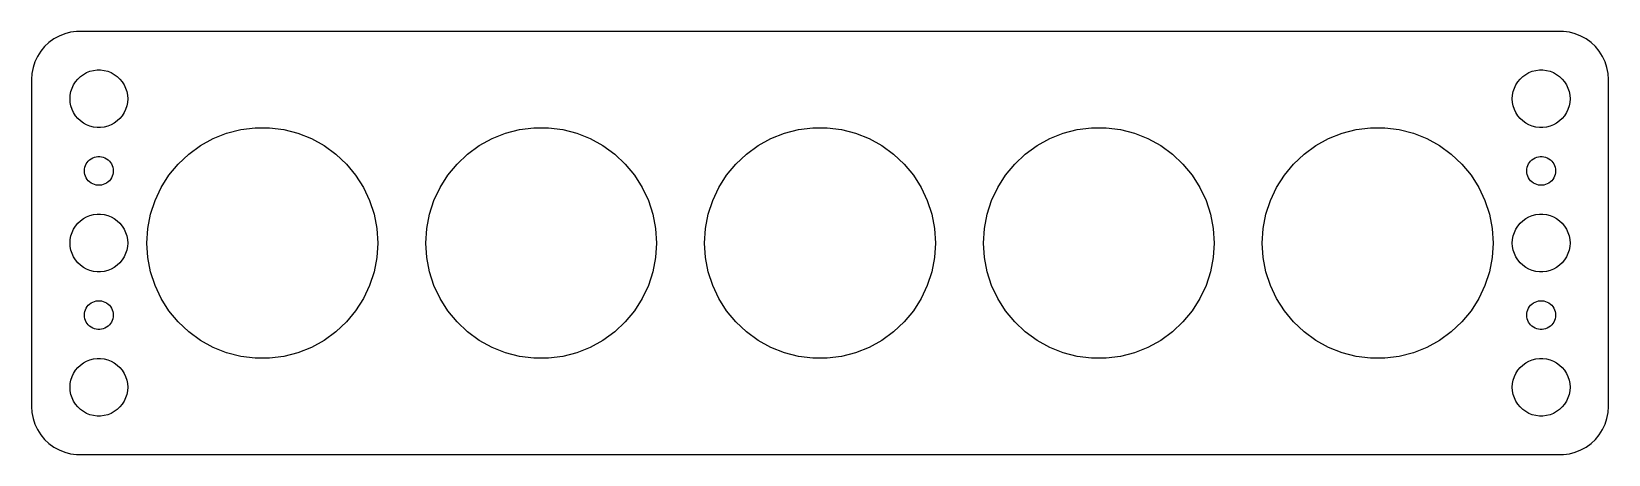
# Model space of a CAD drawing. Header units: metres. Extents: x -82 to 82, y -22 to 22.
import ezdxf

# ---------------------------------------------------------------- set-up
doc = ezdxf.new("R2010")
doc.units = ezdxf.units.M

msp = doc.modelspace()

# ---------------------------------------------------------------- linework, layer by layer
for p, q in [((-79.1289, 21.5241), (-79.6791, 21.2216)), ((-78.5451, 21.7553), (-79.1289, 21.5241)), ((-77.9369, 21.9114), (-78.5451, 21.7553)), ((-77.3139, 21.9901), (-77.9369, 21.9114)), ((77.3139, 21.9901), (-77.3139, 21.9901)), ((77.9369, 21.9114), (77.3139, 21.9901)), ((78.5451, 21.7553), (77.9369, 21.9114)), ((79.1289, 21.5241), (78.5451, 21.7553)), ((79.6791, 21.2216), (79.1289, 21.5241)), ((-81.0451, 19.9389), (-81.3815, 19.4088)), ((-80.6448, 20.4227), (-81.0451, 19.9389)), ((-80.1871, 20.8526), (-80.6448, 20.4227)), ((-79.6791, 21.2216), (-80.1871, 20.8526)), ((80.1871, 20.8526), (79.6791, 21.2216)), ((80.6448, 20.4227), (80.1871, 20.8526)), ((81.0451, 19.9389), (80.6448, 20.4227)), ((81.3815, 19.4088), (81.0451, 19.9389)), ((-81.8429, 18.2434), (-81.9606, 17.6267)), ((-81.6489, 18.8406), (-81.8429, 18.2434)), ((-81.3815, 19.4088), (-81.6489, 18.8406)), ((81.6489, 18.8406), (81.3815, 19.4088)), ((81.8429, 18.2434), (81.6489, 18.8406)), ((81.9606, 17.6267), (81.8429, 18.2434)), ((-81.9606, 17.6267), (-82, 17)), ((-82, 17), (-82, -17)), ((-77.7893, 16.1044), (-77.6289, 16.4453)), ((-77.6289, 16.4453), (-77.427, 16.7634)), ((-77.427, 16.7634), (-77.1869, 17.0536)), ((-77.1869, 17.0536), (-76.9123, 17.3115)), ((-76.9123, 17.3115), (-76.6075, 17.533)), ((-76.6075, 17.533), (-76.2773, 17.7145)), ((-76.2773, 17.7145), (-75.927, 17.8532)), ((-75.927, 17.8532), (-75.5621, 17.9469)), ((-75.5621, 17.9469), (-75.1884, 17.9941)), ((-75.1884, 17.9941), (-74.8116, 17.9941)), ((-74.8116, 17.9941), (-74.4379, 17.9469)), ((-74.4379, 17.9469), (-74.073, 17.8532)), ((-74.073, 17.8532), (-73.7227, 17.7145)), ((-73.7227, 17.7145), (-73.3925, 17.533)), ((-73.3925, 17.533), (-73.0877, 17.3115)), ((-73.0877, 17.3115), (-72.8131, 17.0536)), ((-72.8131, 17.0536), (-72.573, 16.7634)), ((-72.573, 16.7634), (-72.3711, 16.4453)), ((-72.3711, 16.4453), (-72.2107, 16.1044)), ((72.2107, 16.1044), (72.3711, 16.4453)), ((72.3711, 16.4453), (72.573, 16.7634)), ((72.573, 16.7634), (72.8131, 17.0536)), ((72.8131, 17.0536), (73.0877, 17.3115)), ((73.0877, 17.3115), (73.3925, 17.533)), ((73.3925, 17.533), (73.7227, 17.7145)), ((73.7227, 17.7145), (74.073, 17.8532)), ((74.073, 17.8532), (74.4379, 17.9469)), ((74.4379, 17.9469), (74.8116, 17.9941)), ((74.8116, 17.9941), (75.1884, 17.9941)), ((75.1884, 17.9941), (75.5621, 17.9469)), ((75.5621, 17.9469), (75.927, 17.8532)), ((75.927, 17.8532), (76.2773, 17.7145)), ((76.2773, 17.7145), (76.6075, 17.533)), ((76.6075, 17.533), (76.9123, 17.3115)), ((76.9123, 17.3115), (77.1869, 17.0536)), ((77.1869, 17.0536), (77.427, 16.7634)), ((77.427, 16.7634), (77.6289, 16.4453)), ((77.6289, 16.4453), (77.7893, 16.1044)), ((82, 17), (81.9606, 17.6267)), ((82, -17), (82, 17)), ((-78, 15), (-77.9763, 15.376)), ((-77.9763, 14.624), (-78, 15)), ((-77.9763, 15.376), (-77.9057, 15.7461)), ((-77.9057, 15.7461), (-77.7893, 16.1044)), ((-72.2107, 16.1044), (-72.0943, 15.7461)), ((-72.0943, 15.7461), (-72.0237, 15.376)), ((-72.0237, 15.376), (-72, 15)), ((-72, 15), (-72.0237, 14.624)), ((72, 15), (72.0237, 15.376)), ((72.0237, 14.624), (72, 15)), ((72.0237, 15.376), (72.0943, 15.7461)), ((72.0943, 15.7461), (72.2107, 16.1044)), ((77.7893, 16.1044), (77.9057, 15.7461)), ((77.9057, 15.7461), (77.9763, 15.376)), ((77.9763, 15.376), (78, 15)), ((78, 15), (77.9763, 14.624)), ((-77.9057, 14.2539), (-77.9763, 14.624)), ((-77.7893, 13.8956), (-77.9057, 14.2539)), ((-77.6289, 13.5547), (-77.7893, 13.8956)), ((-77.427, 13.2366), (-77.6289, 13.5547)), ((-77.1869, 12.9464), (-77.427, 13.2366)), ((-72.573, 13.2366), (-72.8131, 12.9464)), ((-72.3711, 13.5547), (-72.573, 13.2366)), ((-72.2107, 13.8956), (-72.3711, 13.5547)), ((-72.0943, 14.2539), (-72.2107, 13.8956)), ((-72.0237, 14.624), (-72.0943, 14.2539)), ((72.0943, 14.2539), (72.0237, 14.624)), ((72.2107, 13.8956), (72.0943, 14.2539)), ((72.3711, 13.5547), (72.2107, 13.8956)), ((72.573, 13.2366), (72.3711, 13.5547)), ((72.8131, 12.9464), (72.573, 13.2366)), ((77.427, 13.2366), (77.1869, 12.9464)), ((77.6289, 13.5547), (77.427, 13.2366)), ((77.7893, 13.8956), (77.6289, 13.5547)), ((77.9057, 14.2539), (77.7893, 13.8956)), ((77.9763, 14.624), (77.9057, 14.2539)), ((-76.9123, 12.6884), (-77.1869, 12.9464)), ((-76.6075, 12.467), (-76.9123, 12.6884)), ((-76.2773, 12.2855), (-76.6075, 12.467)), ((-75.927, 12.1468), (-76.2773, 12.2855)), ((-75.5621, 12.0531), (-75.927, 12.1468)), ((-75.1884, 12.0059), (-75.5621, 12.0531)), ((-74.8116, 12.0059), (-75.1884, 12.0059)), ((-74.4379, 12.0531), (-74.8116, 12.0059)), ((-74.073, 12.1468), (-74.4379, 12.0531)), ((-73.7227, 12.2855), (-74.073, 12.1468)), ((-73.3925, 12.467), (-73.7227, 12.2855)), ((-73.0877, 12.6884), (-73.3925, 12.467)), ((-72.8131, 12.9464), (-73.0877, 12.6884)), ((-61.7082, 11.4127), (-60.2486, 11.7874)), ((-60.2486, 11.7874), (-58.7535, 11.9763)), ((-58.7535, 11.9763), (-57.2465, 11.9763)), ((-57.2465, 11.9763), (-55.7514, 11.7874)), ((-55.7514, 11.7874), (-54.2918, 11.4127)), ((-32.7082, 11.4127), (-31.2486, 11.7874)), ((-31.2486, 11.7874), (-29.7535, 11.9763)), ((-29.7535, 11.9763), (-28.2465, 11.9763)), ((-28.2465, 11.9763), (-26.7514, 11.7874)), ((-26.7514, 11.7874), (-25.2918, 11.4127)), ((-3.70819, 11.4127), (-2.24857, 11.7874)), ((-2.24857, 11.7874), (-0.75348, 11.9763)), ((-0.75348, 11.9763), (0.75348, 11.9763)), ((0.75348, 11.9763), (2.24857, 11.7874)), ((2.24857, 11.7874), (3.70819, 11.4127)), ((25.2918, 11.4127), (26.7514, 11.7874)), ((26.7514, 11.7874), (28.2465, 11.9763)), ((28.2465, 11.9763), (29.7535, 11.9763)), ((29.7535, 11.9763), (31.2486, 11.7874)), ((31.2486, 11.7874), (32.7082, 11.4127)), ((54.2918, 11.4127), (55.7514, 11.7874)), ((55.7514, 11.7874), (57.2465, 11.9763)), ((57.2465, 11.9763), (58.7535, 11.9763)), ((58.7535, 11.9763), (60.2486, 11.7874)), ((60.2486, 11.7874), (61.7082, 11.4127)), ((73.0877, 12.6884), (72.8131, 12.9464)), ((73.3925, 12.467), (73.0877, 12.6884)), ((73.7227, 12.2855), (73.3925, 12.467)), ((74.073, 12.1468), (73.7227, 12.2855)), ((74.4379, 12.0531), (74.073, 12.1468)), ((74.8116, 12.0059), (74.4379, 12.0531)), ((75.1884, 12.0059), (74.8116, 12.0059)), ((75.5621, 12.0531), (75.1884, 12.0059)), ((75.927, 12.1468), (75.5621, 12.0531)), ((76.2773, 12.2855), (75.927, 12.1468)), ((76.6075, 12.467), (76.2773, 12.2855)), ((76.9123, 12.6884), (76.6075, 12.467)), ((77.1869, 12.9464), (76.9123, 12.6884)), ((-65.6491, 9.24615), (-64.4299, 10.1319)), ((-64.4299, 10.1319), (-63.1093, 10.8579)), ((-63.1093, 10.8579), (-61.7082, 11.4127)), ((-54.2918, 11.4127), (-52.8906, 10.8579)), ((-52.8906, 10.8579), (-51.5701, 10.1319)), ((-51.5701, 10.1319), (-50.3509, 9.24615)), ((-36.6491, 9.24615), (-35.4299, 10.1319)), ((-35.4299, 10.1319), (-34.1093, 10.8579)), ((-34.1093, 10.8579), (-32.7082, 11.4127)), ((-25.2918, 11.4127), (-23.8906, 10.8579)), ((-23.8906, 10.8579), (-22.5701, 10.1319)), ((-22.5701, 10.1319), (-21.3509, 9.24615)), ((-7.64908, 9.24615), (-6.42992, 10.1319)), ((-6.42992, 10.1319), (-5.10934, 10.8579)), ((-5.10934, 10.8579), (-3.70819, 11.4127)), ((3.70819, 11.4127), (5.10934, 10.8579)), ((5.10934, 10.8579), (6.42992, 10.1319)), ((6.42992, 10.1319), (7.64908, 9.24615)), ((21.3509, 9.24615), (22.5701, 10.1319)), ((22.5701, 10.1319), (23.8906, 10.8579)), ((23.8906, 10.8579), (25.2918, 11.4127)), ((32.7082, 11.4127), (34.1093, 10.8579)), ((34.1093, 10.8579), (35.4299, 10.1319)), ((35.4299, 10.1319), (36.6491, 9.24615)), ((50.3509, 9.24615), (51.5701, 10.1319)), ((51.5701, 10.1319), (52.8906, 10.8579)), ((52.8906, 10.8579), (54.2918, 11.4127)), ((61.7082, 11.4127), (63.1093, 10.8579)), ((63.1093, 10.8579), (64.4299, 10.1319)), ((64.4299, 10.1319), (65.6491, 9.24615)), ((-76.3947, 8.05219), (-76.3145, 8.22263)), ((-76.3145, 8.22263), (-76.2135, 8.38167)), ((-76.2135, 8.38167), (-76.0934, 8.52681)), ((-76.0934, 8.52681), (-75.9561, 8.65576)), ((-75.9561, 8.65576), (-75.8037, 8.76648)), ((-75.8037, 8.76648), (-75.6387, 8.85724)), ((-75.6387, 8.85724), (-75.4635, 8.92657)), ((-75.4635, 8.92657), (-75.2811, 8.97342)), ((-75.2811, 8.97342), (-75.0942, 8.99704)), ((-75.0942, 8.99704), (-74.9058, 8.99704)), ((-74.9058, 8.99704), (-74.7189, 8.97342)), ((-74.7189, 8.97342), (-74.5365, 8.92657)), ((-74.5365, 8.92657), (-74.3613, 8.85724)), ((-74.3613, 8.85724), (-74.1963, 8.76648)), ((-74.1963, 8.76648), (-74.0439, 8.65576)), ((-74.0439, 8.65576), (-73.9065, 8.52681)), ((-73.9065, 8.52681), (-73.7865, 8.38167)), ((-73.7865, 8.38167), (-73.6855, 8.22263)), ((-73.6855, 8.22263), (-73.6053, 8.05219)), ((-67.7082, 7.05342), (-66.7476, 8.21455)), ((-66.7476, 8.21455), (-65.6491, 9.24615)), ((-50.3509, 9.24615), (-49.2524, 8.21455)), ((-49.2524, 8.21455), (-48.2918, 7.05342)), ((-38.7082, 7.05342), (-37.7476, 8.21455)), ((-37.7476, 8.21455), (-36.6491, 9.24615)), ((-21.3509, 9.24615), (-20.2524, 8.21455)), ((-20.2524, 8.21455), (-19.2918, 7.05342)), ((-9.70819, 7.05342), (-8.74762, 8.21455)), ((-8.74762, 8.21455), (-7.64908, 9.24615)), ((7.64908, 9.24615), (8.74762, 8.21455)), ((8.74762, 8.21455), (9.70819, 7.05342)), ((19.2918, 7.05342), (20.2524, 8.21455)), ((20.2524, 8.21455), (21.3509, 9.24615)), ((36.6491, 9.24615), (37.7476, 8.21455)), ((37.7476, 8.21455), (38.7082, 7.05342)), ((48.2918, 7.05342), (49.2524, 8.21455)), ((49.2524, 8.21455), (50.3509, 9.24615)), ((65.6491, 9.24615), (66.7476, 8.21455)), ((66.7476, 8.21455), (67.7082, 7.05342)), ((73.6053, 8.05219), (73.6855, 8.22263)), ((73.6855, 8.22263), (73.7865, 8.38167)), ((73.7865, 8.38167), (73.9065, 8.52681)), ((73.9065, 8.52681), (74.0439, 8.65576)), ((74.0439, 8.65576), (74.1963, 8.76648)), ((74.1963, 8.76648), (74.3613, 8.85724)), ((74.3613, 8.85724), (74.5365, 8.92657)), ((74.5365, 8.92657), (74.7189, 8.97342)), ((74.7189, 8.97342), (74.9058, 8.99704)), ((74.9058, 8.99704), (75.0942, 8.99704)), ((75.0942, 8.99704), (75.2811, 8.97342)), ((75.2811, 8.97342), (75.4635, 8.92657)), ((75.4635, 8.92657), (75.6387, 8.85724)), ((75.6387, 8.85724), (75.8037, 8.76648)), ((75.8037, 8.76648), (75.9561, 8.65576)), ((75.9561, 8.65576), (76.0934, 8.52681)), ((76.0934, 8.52681), (76.2135, 8.38167)), ((76.2135, 8.38167), (76.3145, 8.22263)), ((76.3145, 8.22263), (76.3947, 8.05219)), ((-76.5, 7.5), (-76.4882, 7.68799)), ((-76.4882, 7.312), (-76.5, 7.5)), ((-76.4882, 7.68799), (-76.4529, 7.87303)), ((-76.4529, 7.12695), (-76.4882, 7.312)), ((-76.4529, 7.87303), (-76.3947, 8.05219)), ((-76.3947, 6.9478), (-76.4529, 7.12695)), ((-76.3145, 6.77736), (-76.3947, 6.9478)), ((-76.2135, 6.61832), (-76.3145, 6.77736)), ((-76.0934, 6.47318), (-76.2135, 6.61832)), ((-73.7865, 6.61832), (-73.9065, 6.47318)), ((-73.6855, 6.77736), (-73.7865, 6.61832)), ((-73.6053, 6.9478), (-73.6855, 6.77736)), ((-73.6053, 8.05219), (-73.5471, 7.87303)), ((-73.5471, 7.12695), (-73.6053, 6.9478)), ((-73.5471, 7.87303), (-73.5118, 7.68799)), ((-73.5118, 7.312), (-73.5471, 7.12695)), ((-73.5118, 7.68799), (-73.5, 7.5)), ((-73.5, 7.5), (-73.5118, 7.312)), ((-68.5157, 5.78104), (-67.7082, 7.05342)), ((-48.2918, 7.05342), (-47.4843, 5.78104)), ((-39.5157, 5.78104), (-38.7082, 7.05342)), ((-19.2918, 7.05342), (-18.4843, 5.78104)), ((-10.5157, 5.78104), (-9.70819, 7.05342)), ((9.70819, 7.05342), (10.5157, 5.78104)), ((18.4843, 5.78104), (19.2918, 7.05342)), ((38.7082, 7.05342), (39.5157, 5.78104)), ((47.4843, 5.78104), (48.2918, 7.05342)), ((67.7082, 7.05342), (68.5157, 5.78104)), ((73.5, 7.5), (73.5118, 7.68799)), ((73.5118, 7.312), (73.5, 7.5)), ((73.5118, 7.68799), (73.5471, 7.87303)), ((73.5471, 7.12695), (73.5118, 7.312)), ((73.5471, 7.87303), (73.6053, 8.05219)), ((73.6053, 6.9478), (73.5471, 7.12695)), ((73.6855, 6.77736), (73.6053, 6.9478)), ((73.7865, 6.61832), (73.6855, 6.77736)), ((73.9065, 6.47318), (73.7865, 6.61832)), ((76.2135, 6.61832), (76.0934, 6.47318)), ((76.3145, 6.77736), (76.2135, 6.61832)), ((76.3947, 6.9478), (76.3145, 6.77736)), ((76.3947, 8.05219), (76.4529, 7.87303)), ((76.4529, 7.12695), (76.3947, 6.9478)), ((76.4529, 7.87303), (76.4882, 7.68799)), ((76.4882, 7.312), (76.4529, 7.12695)), ((76.4882, 7.68799), (76.5, 7.5)), ((76.5, 7.5), (76.4882, 7.312)), ((-75.9561, 6.34422), (-76.0934, 6.47318)), ((-75.8037, 6.23351), (-75.9561, 6.34422)), ((-75.6387, 6.14275), (-75.8037, 6.23351)), ((-75.4635, 6.07341), (-75.6387, 6.14275)), ((-75.2811, 6.02657), (-75.4635, 6.07341)), ((-75.0942, 6.00294), (-75.2811, 6.02657)), ((-74.9058, 6.00294), (-75.0942, 6.00294)), ((-74.7189, 6.02657), (-74.9058, 6.00294)), ((-74.5365, 6.07341), (-74.7189, 6.02657)), ((-74.3613, 6.14275), (-74.5365, 6.07341)), ((-74.1963, 6.23351), (-74.3613, 6.14275)), ((-74.0439, 6.34422), (-74.1963, 6.23351)), ((-73.9065, 6.47318), (-74.0439, 6.34422)), ((-69.1573, 4.41748), (-68.5157, 5.78104)), ((-47.4843, 5.78104), (-46.8427, 4.41748)), ((-40.1573, 4.41748), (-39.5157, 5.78104)), ((-18.4843, 5.78104), (-17.8427, 4.41748)), ((-11.1573, 4.41748), (-10.5157, 5.78104)), ((10.5157, 5.78104), (11.1573, 4.41748)), ((17.8427, 4.41748), (18.4843, 5.78104)), ((39.5157, 5.78104), (40.1573, 4.41748)), ((46.8427, 4.41748), (47.4843, 5.78104)), ((68.5157, 5.78104), (69.1573, 4.41748)), ((74.0439, 6.34422), (73.9065, 6.47318)), ((74.1963, 6.23351), (74.0439, 6.34422)), ((74.3613, 6.14275), (74.1963, 6.23351)), ((74.5365, 6.07341), (74.3613, 6.14275)), ((74.7189, 6.02657), (74.5365, 6.07341)), ((74.9058, 6.00294), (74.7189, 6.02657)), ((75.0942, 6.00294), (74.9058, 6.00294)), ((75.2811, 6.02657), (75.0942, 6.00294)), ((75.4635, 6.07341), (75.2811, 6.02657)), ((75.6387, 6.14275), (75.4635, 6.07341)), ((75.8037, 6.23351), (75.6387, 6.14275)), ((75.9561, 6.34422), (75.8037, 6.23351)), ((76.0934, 6.47318), (75.9561, 6.34422)), ((-69.623, 2.98427), (-69.1573, 4.41748)), ((-46.8427, 4.41748), (-46.377, 2.98427)), ((-40.623, 2.98427), (-40.1573, 4.41748)), ((-17.8427, 4.41748), (-17.377, 2.98427)), ((-11.623, 2.98427), (-11.1573, 4.41748)), ((11.1573, 4.41748), (11.623, 2.98427)), ((17.377, 2.98427), (17.8427, 4.41748)), ((40.1573, 4.41748), (40.623, 2.98427)), ((46.377, 2.98427), (46.8427, 4.41748)), ((69.1573, 4.41748), (69.623, 2.98427)), ((-77.6289, 1.44525), (-77.427, 1.76335)), ((-77.427, 1.76335), (-77.1869, 2.05363)), ((-77.1869, 2.05363), (-76.9123, 2.31154)), ((-76.9123, 2.31154), (-76.6075, 2.53297)), ((-76.6075, 2.53297), (-76.2773, 2.71448)), ((-76.2773, 2.71448), (-75.927, 2.85316)), ((-75.927, 2.85316), (-75.5621, 2.94685)), ((-75.5621, 2.94685), (-75.1884, 2.99408)), ((-75.1884, 2.99408), (-74.8116, 2.99408)), ((-74.8116, 2.99408), (-74.4379, 2.94685)), ((-74.4379, 2.94685), (-74.073, 2.85316)), ((-74.073, 2.85316), (-73.7227, 2.71448)), ((-73.7227, 2.71448), (-73.3925, 2.53297)), ((-73.3925, 2.53297), (-73.0877, 2.31154)), ((-73.0877, 2.31154), (-72.8131, 2.05363)), ((-72.8131, 2.05363), (-72.573, 1.76335)), ((-72.573, 1.76335), (-72.3711, 1.44525)), ((-69.9054, 1.504), (-69.623, 2.98427)), ((-46.377, 2.98427), (-46.0946, 1.504)), ((-40.9054, 1.504), (-40.623, 2.98427)), ((-17.377, 2.98427), (-17.0946, 1.504)), ((-11.9054, 1.504), (-11.623, 2.98427)), ((11.623, 2.98427), (11.9054, 1.504)), ((17.0946, 1.504), (17.377, 2.98427)), ((40.623, 2.98427), (40.9054, 1.504)), ((46.0946, 1.504), (46.377, 2.98427)), ((69.623, 2.98427), (69.9054, 1.504)), ((72.3711, 1.44525), (72.573, 1.76335)), ((72.573, 1.76335), (72.8131, 2.05363)), ((72.8131, 2.05363), (73.0877, 2.31154)), ((73.0877, 2.31154), (73.3925, 2.53297)), ((73.3925, 2.53297), (73.7227, 2.71448)), ((73.7227, 2.71448), (74.073, 2.85316)), ((74.073, 2.85316), (74.4379, 2.94685)), ((74.4379, 2.94685), (74.8116, 2.99408)), ((74.8116, 2.99408), (75.1884, 2.99408)), ((75.1884, 2.99408), (75.5621, 2.94685)), ((75.5621, 2.94685), (75.927, 2.85316)), ((75.927, 2.85316), (76.2773, 2.71448)), ((76.2773, 2.71448), (76.6075, 2.53297)), ((76.6075, 2.53297), (76.9123, 2.31154)), ((76.9123, 2.31154), (77.1869, 2.05363)), ((77.1869, 2.05363), (77.427, 1.76335)), ((77.427, 1.76335), (77.6289, 1.44525)), ((-78, 0), (-77.9763, 0.37599)), ((-77.9763, -0.37599), (-78, 0)), ((-77.9763, 0.37599), (-77.9057, 0.74606)), ((-77.9057, 0.74606), (-77.7893, 1.10437)), ((-77.7893, 1.10437), (-77.6289, 1.44525)), ((-72.3711, 1.44525), (-72.2107, 1.10437)), ((-72.2107, 1.10437), (-72.0943, 0.74606)), ((-72.0943, 0.74606), (-72.0237, 0.37599)), ((-72.0237, 0.37599), (-72, 0)), ((-72, 0), (-72.0237, -0.37599)), ((-70, 0), (-69.9054, 1.504)), ((-69.9054, -1.504), (-70, 0)), ((-46.0946, 1.504), (-46, 0)), ((-46, 0), (-46.0946, -1.504)), ((-41, 0), (-40.9054, 1.504)), ((-40.9054, -1.504), (-41, 0)), ((-17.0946, 1.504), (-17, 0)), ((-17, 0), (-17.0946, -1.504)), ((-12, 0), (-11.9054, 1.504)), ((-11.9054, -1.504), (-12, 0)), ((11.9054, 1.504), (12, 0)), ((12, 0), (11.9054, -1.504)), ((17, 0), (17.0946, 1.504)), ((17.0946, -1.504), (17, 0)), ((40.9054, 1.504), (41, 0)), ((41, 0), (40.9054, -1.504)), ((46, 0), (46.0946, 1.504)), ((46.0946, -1.504), (46, 0)), ((69.9054, 1.504), (70, 0)), ((70, 0), (69.9054, -1.504)), ((72, 0), (72.0237, 0.37599)), ((72.0237, -0.37599), (72, 0)), ((72.0237, 0.37599), (72.0943, 0.74606)), ((72.0943, 0.74606), (72.2107, 1.10437)), ((72.2107, 1.10437), (72.3711, 1.44525)), ((77.6289, 1.44525), (77.7893, 1.10437)), ((77.7893, 1.10437), (77.9057, 0.74606)), ((77.9057, 0.74606), (77.9763, 0.37599)), ((77.9763, 0.37599), (78, 0)), ((78, 0), (77.9763, -0.37599)), ((-77.9057, -0.74606), (-77.9763, -0.37599)), ((-77.7893, -1.10437), (-77.9057, -0.74606)), ((-77.6289, -1.44525), (-77.7893, -1.10437)), ((-77.427, -1.76335), (-77.6289, -1.44525)), ((-72.3711, -1.44525), (-72.573, -1.76335)), ((-72.2107, -1.10437), (-72.3711, -1.44525)), ((-72.0943, -0.74606), (-72.2107, -1.10437)), ((-72.0237, -0.37599), (-72.0943, -0.74606)), ((-69.623, -2.98427), (-69.9054, -1.504)), ((-46.0946, -1.504), (-46.377, -2.98427)), ((-40.623, -2.98427), (-40.9054, -1.504)), ((-17.0946, -1.504), (-17.377, -2.98427)), ((-11.623, -2.98427), (-11.9054, -1.504)), ((11.9054, -1.504), (11.623, -2.98427)), ((17.377, -2.98427), (17.0946, -1.504)), ((40.9054, -1.504), (40.623, -2.98427)), ((46.377, -2.98427), (46.0946, -1.504)), ((69.9054, -1.504), (69.623, -2.98427)), ((72.0943, -0.74606), (72.0237, -0.37599)), ((72.2107, -1.10437), (72.0943, -0.74606)), ((72.3711, -1.44525), (72.2107, -1.10437)), ((72.573, -1.76335), (72.3711, -1.44525)), ((77.6289, -1.44525), (77.427, -1.76335)), ((77.7893, -1.10437), (77.6289, -1.44525)), ((77.9057, -0.74606), (77.7893, -1.10437)), ((77.9763, -0.37599), (77.9057, -0.74606)), ((-77.1869, -2.05363), (-77.427, -1.76335)), ((-76.9123, -2.31154), (-77.1869, -2.05363)), ((-76.6075, -2.53297), (-76.9123, -2.31154)), ((-76.2773, -2.71448), (-76.6075, -2.53297)), ((-75.927, -2.85316), (-76.2773, -2.71448)), ((-75.5621, -2.94685), (-75.927, -2.85316)), ((-75.1884, -2.99408), (-75.5621, -2.94685)), ((-74.8116, -2.99408), (-75.1884, -2.99408)), ((-74.4379, -2.94685), (-74.8116, -2.99408)), ((-74.073, -2.85316), (-74.4379, -2.94685)), ((-73.7227, -2.71448), (-74.073, -2.85316)), ((-73.3925, -2.53297), (-73.7227, -2.71448)), ((-73.0877, -2.31154), (-73.3925, -2.53297)), ((-72.8131, -2.05363), (-73.0877, -2.31154)), ((-72.573, -1.76335), (-72.8131, -2.05363)), ((-69.1573, -4.41748), (-69.623, -2.98427)), ((-46.377, -2.98427), (-46.8427, -4.41748)), ((-40.1573, -4.41748), (-40.623, -2.98427)), ((-17.377, -2.98427), (-17.8427, -4.41748)), ((-11.1573, -4.41748), (-11.623, -2.98427)), ((11.623, -2.98427), (11.1573, -4.41748)), ((17.8427, -4.41748), (17.377, -2.98427)), ((40.623, -2.98427), (40.1573, -4.41748)), ((46.8427, -4.41748), (46.377, -2.98427)), ((69.623, -2.98427), (69.1573, -4.41748)), ((72.8131, -2.05363), (72.573, -1.76335)), ((73.0877, -2.31154), (72.8131, -2.05363)), ((73.3925, -2.53297), (73.0877, -2.31154)), ((73.7227, -2.71448), (73.3925, -2.53297)), ((74.073, -2.85316), (73.7227, -2.71448)), ((74.4379, -2.94685), (74.073, -2.85316)), ((74.8116, -2.99408), (74.4379, -2.94685)), ((75.1884, -2.99408), (74.8116, -2.99408)), ((75.5621, -2.94685), (75.1884, -2.99408)), ((75.927, -2.85316), (75.5621, -2.94685)), ((76.2773, -2.71448), (75.927, -2.85316)), ((76.6075, -2.53297), (76.2773, -2.71448)), ((76.9123, -2.31154), (76.6075, -2.53297)), ((77.1869, -2.05363), (76.9123, -2.31154)), ((77.427, -1.76335), (77.1869, -2.05363)), ((-68.5157, -5.78104), (-69.1573, -4.41748)), ((-46.8427, -4.41748), (-47.4843, -5.78104)), ((-39.5157, -5.78104), (-40.1573, -4.41748)), ((-17.8427, -4.41748), (-18.4843, -5.78104)), ((-10.5157, -5.78104), (-11.1573, -4.41748)), ((11.1573, -4.41748), (10.5157, -5.78104)), ((18.4843, -5.78104), (17.8427, -4.41748)), ((40.1573, -4.41748), (39.5157, -5.78104)), ((47.4843, -5.78104), (46.8427, -4.41748)), ((69.1573, -4.41748), (68.5157, -5.78104)), ((-76.2135, -6.61832), (-76.0934, -6.47318)), ((-76.0934, -6.47318), (-75.9561, -6.34422)), ((-75.9561, -6.34422), (-75.8037, -6.23351)), ((-75.8037, -6.23351), (-75.6387, -6.14275)), ((-75.6387, -6.14275), (-75.4635, -6.07341)), ((-75.4635, -6.07341), (-75.2811, -6.02657)), ((-75.2811, -6.02657), (-75.0942, -6.00294)), ((-75.0942, -6.00294), (-74.9058, -6.00294)), ((-74.9058, -6.00294), (-74.7189, -6.02657)), ((-74.7189, -6.02657), (-74.5365, -6.07341)), ((-74.5365, -6.07341), (-74.3613, -6.14275)), ((-74.3613, -6.14275), (-74.1963, -6.23351)), ((-74.1963, -6.23351), (-74.0439, -6.34422)), ((-74.0439, -6.34422), (-73.9065, -6.47318)), ((-73.9065, -6.47318), (-73.7865, -6.61832)), ((-67.7082, -7.05342), (-68.5157, -5.78104)), ((-47.4843, -5.78104), (-48.2918, -7.05342)), ((-38.7082, -7.05342), (-39.5157, -5.78104)), ((-18.4843, -5.78104), (-19.2918, -7.05342)), ((-9.70819, -7.05342), (-10.5157, -5.78104)), ((10.5157, -5.78104), (9.70819, -7.05342)), ((19.2918, -7.05342), (18.4843, -5.78104)), ((39.5157, -5.78104), (38.7082, -7.05342)), ((48.2918, -7.05342), (47.4843, -5.78104)), ((68.5157, -5.78104), (67.7082, -7.05342)), ((73.7865, -6.61832), (73.9065, -6.47318)), ((73.9065, -6.47318), (74.0439, -6.34422)), ((74.0439, -6.34422), (74.1963, -6.23351)), ((74.1963, -6.23351), (74.3613, -6.14275)), ((74.3613, -6.14275), (74.5365, -6.07341)), ((74.5365, -6.07341), (74.7189, -6.02657)), ((74.7189, -6.02657), (74.9058, -6.00294)), ((74.9058, -6.00294), (75.0942, -6.00294)), ((75.0942, -6.00294), (75.2811, -6.02657)), ((75.2811, -6.02657), (75.4635, -6.07341)), ((75.4635, -6.07341), (75.6387, -6.14275)), ((75.6387, -6.14275), (75.8037, -6.23351)), ((75.8037, -6.23351), (75.9561, -6.34422)), ((75.9561, -6.34422), (76.0934, -6.47318)), ((76.0934, -6.47318), (76.2135, -6.61832)), ((-76.5, -7.5), (-76.4882, -7.312)), ((-76.4882, -7.68799), (-76.5, -7.5)), ((-76.4882, -7.312), (-76.4529, -7.12695)), ((-76.4529, -7.87303), (-76.4882, -7.68799)), ((-76.4529, -7.12695), (-76.3947, -6.9478)), ((-76.3947, -8.05219), (-76.4529, -7.87303)), ((-76.3947, -6.9478), (-76.3145, -6.77736)), ((-76.3145, -8.22263), (-76.3947, -8.05219)), ((-76.3145, -6.77736), (-76.2135, -6.61832)), ((-73.7865, -6.61832), (-73.6855, -6.77736)), ((-73.6855, -6.77736), (-73.6053, -6.9478)), ((-73.6053, -8.05219), (-73.6855, -8.22263)), ((-73.6053, -6.9478), (-73.5471, -7.12695)), ((-73.5471, -7.87303), (-73.6053, -8.05219)), ((-73.5471, -7.12695), (-73.5118, -7.312)), ((-73.5118, -7.68799), (-73.5471, -7.87303)), ((-73.5118, -7.312), (-73.5, -7.5)), ((-73.5, -7.5), (-73.5118, -7.68799)), ((-66.7476, -8.21455), (-67.7082, -7.05342)), ((-48.2918, -7.05342), (-49.2524, -8.21455)), ((-37.7476, -8.21455), (-38.7082, -7.05342)), ((-19.2918, -7.05342), (-20.2524, -8.21455)), ((-8.74762, -8.21455), (-9.70819, -7.05342)), ((9.70819, -7.05342), (8.74762, -8.21455)), ((20.2524, -8.21455), (19.2918, -7.05342)), ((38.7082, -7.05342), (37.7476, -8.21455)), ((49.2524, -8.21455), (48.2918, -7.05342)), ((67.7082, -7.05342), (66.7476, -8.21455)), ((73.5, -7.5), (73.5118, -7.312)), ((73.5118, -7.68799), (73.5, -7.5)), ((73.5118, -7.312), (73.5471, -7.12695)), ((73.5471, -7.87303), (73.5118, -7.68799)), ((73.5471, -7.12695), (73.6053, -6.9478)), ((73.6053, -8.05219), (73.5471, -7.87303)), ((73.6053, -6.9478), (73.6855, -6.77736)), ((73.6855, -8.22263), (73.6053, -8.05219)), ((73.6855, -6.77736), (73.7865, -6.61832)), ((76.2135, -6.61832), (76.3145, -6.77736)), ((76.3145, -6.77736), (76.3947, -6.9478)), ((76.3947, -8.05219), (76.3145, -8.22263)), ((76.3947, -6.9478), (76.4529, -7.12695)), ((76.4529, -7.87303), (76.3947, -8.05219)), ((76.4529, -7.12695), (76.4882, -7.312)), ((76.4882, -7.68799), (76.4529, -7.87303)), ((76.4882, -7.312), (76.5, -7.5)), ((76.5, -7.5), (76.4882, -7.68799)), ((-76.2135, -8.38167), (-76.3145, -8.22263)), ((-76.0934, -8.52681), (-76.2135, -8.38167)), ((-75.9561, -8.65576), (-76.0934, -8.52681)), ((-75.8037, -8.76648), (-75.9561, -8.65576)), ((-75.6387, -8.85724), (-75.8037, -8.76648)), ((-75.4635, -8.92657), (-75.6387, -8.85724)), ((-75.2811, -8.97342), (-75.4635, -8.92657)), ((-75.0942, -8.99704), (-75.2811, -8.97342)), ((-74.9058, -8.99704), (-75.0942, -8.99704)), ((-74.7189, -8.97342), (-74.9058, -8.99704)), ((-74.5365, -8.92657), (-74.7189, -8.97342)), ((-74.3613, -8.85724), (-74.5365, -8.92657)), ((-74.1963, -8.76648), (-74.3613, -8.85724)), ((-74.0439, -8.65576), (-74.1963, -8.76648)), ((-73.9065, -8.52681), (-74.0439, -8.65576)), ((-73.7865, -8.38167), (-73.9065, -8.52681)), ((-73.6855, -8.22263), (-73.7865, -8.38167)), ((-65.6491, -9.24615), (-66.7476, -8.21455)), ((-64.4299, -10.1319), (-65.6491, -9.24615)), ((-50.3509, -9.24615), (-51.5701, -10.1319)), ((-49.2524, -8.21455), (-50.3509, -9.24615)), ((-36.6491, -9.24615), (-37.7476, -8.21455)), ((-35.4299, -10.1319), (-36.6491, -9.24615)), ((-21.3509, -9.24615), (-22.5701, -10.1319)), ((-20.2524, -8.21455), (-21.3509, -9.24615)), ((-7.64908, -9.24615), (-8.74762, -8.21455)), ((-6.42992, -10.1319), (-7.64908, -9.24615)), ((7.64908, -9.24615), (6.42992, -10.1319)), ((8.74762, -8.21455), (7.64908, -9.24615)), ((21.3509, -9.24615), (20.2524, -8.21455)), ((22.5701, -10.1319), (21.3509, -9.24615)), ((36.6491, -9.24615), (35.4299, -10.1319)), ((37.7476, -8.21455), (36.6491, -9.24615)), ((50.3509, -9.24615), (49.2524, -8.21455)), ((51.5701, -10.1319), (50.3509, -9.24615)), ((65.6491, -9.24615), (64.4299, -10.1319)), ((66.7476, -8.21455), (65.6491, -9.24615)), ((73.7865, -8.38167), (73.6855, -8.22263)), ((73.9065, -8.52681), (73.7865, -8.38167)), ((74.0439, -8.65576), (73.9065, -8.52681)), ((74.1963, -8.76648), (74.0439, -8.65576)), ((74.3613, -8.85724), (74.1963, -8.76648)), ((74.5365, -8.92657), (74.3613, -8.85724)), ((74.7189, -8.97342), (74.5365, -8.92657)), ((74.9058, -8.99704), (74.7189, -8.97342)), ((75.0942, -8.99704), (74.9058, -8.99704)), ((75.2811, -8.97342), (75.0942, -8.99704)), ((75.4635, -8.92657), (75.2811, -8.97342)), ((75.6387, -8.85724), (75.4635, -8.92657)), ((75.8037, -8.76648), (75.6387, -8.85724)), ((75.9561, -8.65576), (75.8037, -8.76648)), ((76.0934, -8.52681), (75.9561, -8.65576)), ((76.2135, -8.38167), (76.0934, -8.52681)), ((76.3145, -8.22263), (76.2135, -8.38167)), ((-63.1093, -10.8579), (-64.4299, -10.1319)), ((-61.7082, -11.4127), (-63.1093, -10.8579)), ((-60.2486, -11.7874), (-61.7082, -11.4127)), ((-54.2918, -11.4127), (-55.7514, -11.7874)), ((-52.8906, -10.8579), (-54.2918, -11.4127)), ((-51.5701, -10.1319), (-52.8906, -10.8579)), ((-34.1093, -10.8579), (-35.4299, -10.1319)), ((-32.7082, -11.4127), (-34.1093, -10.8579)), ((-31.2486, -11.7874), (-32.7082, -11.4127)), ((-25.2918, -11.4127), (-26.7514, -11.7874)), ((-23.8906, -10.8579), (-25.2918, -11.4127)), ((-22.5701, -10.1319), (-23.8906, -10.8579)), ((-5.10934, -10.8579), (-6.42992, -10.1319)), ((-3.70819, -11.4127), (-5.10934, -10.8579)), ((-2.24857, -11.7874), (-3.70819, -11.4127)), ((3.70819, -11.4127), (2.24857, -11.7874)), ((5.10934, -10.8579), (3.70819, -11.4127)), ((6.42992, -10.1319), (5.10934, -10.8579)), ((23.8906, -10.8579), (22.5701, -10.1319)), ((25.2918, -11.4127), (23.8906, -10.8579)), ((26.7514, -11.7874), (25.2918, -11.4127)), ((32.7082, -11.4127), (31.2486, -11.7874)), ((34.1093, -10.8579), (32.7082, -11.4127)), ((35.4299, -10.1319), (34.1093, -10.8579)), ((52.8906, -10.8579), (51.5701, -10.1319)), ((54.2918, -11.4127), (52.8906, -10.8579)), ((55.7514, -11.7874), (54.2918, -11.4127)), ((61.7082, -11.4127), (60.2486, -11.7874)), ((63.1093, -10.8579), (61.7082, -11.4127)), ((64.4299, -10.1319), (63.1093, -10.8579)), ((-77.427, -13.2366), (-77.1869, -12.9464)), ((-77.1869, -12.9464), (-76.9123, -12.6884)), ((-76.9123, -12.6884), (-76.6075, -12.467)), ((-76.6075, -12.467), (-76.2773, -12.2855)), ((-76.2773, -12.2855), (-75.927, -12.1468)), ((-75.927, -12.1468), (-75.5621, -12.0531)), ((-75.5621, -12.0531), (-75.1884, -12.0059)), ((-75.1884, -12.0059), (-74.8116, -12.0059)), ((-74.8116, -12.0059), (-74.4379, -12.0531)), ((-74.4379, -12.0531), (-74.073, -12.1468)), ((-74.073, -12.1468), (-73.7227, -12.2855)), ((-73.7227, -12.2855), (-73.3925, -12.467)), ((-73.3925, -12.467), (-73.0877, -12.6884)), ((-73.0877, -12.6884), (-72.8131, -12.9464)), ((-72.8131, -12.9464), (-72.573, -13.2366)), ((-58.7535, -11.9763), (-60.2486, -11.7874)), ((-57.2465, -11.9763), (-58.7535, -11.9763)), ((-55.7514, -11.7874), (-57.2465, -11.9763)), ((-29.7535, -11.9763), (-31.2486, -11.7874)), ((-28.2465, -11.9763), (-29.7535, -11.9763)), ((-26.7514, -11.7874), (-28.2465, -11.9763)), ((-0.75348, -11.9763), (-2.24857, -11.7874)), ((0.75348, -11.9763), (-0.75348, -11.9763)), ((2.24857, -11.7874), (0.75348, -11.9763)), ((28.2465, -11.9763), (26.7514, -11.7874)), ((29.7535, -11.9763), (28.2465, -11.9763)), ((31.2486, -11.7874), (29.7535, -11.9763)), ((57.2465, -11.9763), (55.7514, -11.7874)), ((58.7535, -11.9763), (57.2465, -11.9763)), ((60.2486, -11.7874), (58.7535, -11.9763)), ((72.573, -13.2366), (72.8131, -12.9464)), ((72.8131, -12.9464), (73.0877, -12.6884)), ((73.0877, -12.6884), (73.3925, -12.467)), ((73.3925, -12.467), (73.7227, -12.2855)), ((73.7227, -12.2855), (74.073, -12.1468)), ((74.073, -12.1468), (74.4379, -12.0531)), ((74.4379, -12.0531), (74.8116, -12.0059)), ((74.8116, -12.0059), (75.1884, -12.0059)), ((75.1884, -12.0059), (75.5621, -12.0531)), ((75.5621, -12.0531), (75.927, -12.1468)), ((75.927, -12.1468), (76.2773, -12.2855)), ((76.2773, -12.2855), (76.6075, -12.467)), ((76.6075, -12.467), (76.9123, -12.6884)), ((76.9123, -12.6884), (77.1869, -12.9464)), ((77.1869, -12.9464), (77.427, -13.2366)), ((-78, -15), (-77.9763, -14.624)), ((-77.9763, -14.624), (-77.9057, -14.2539)), ((-77.9057, -14.2539), (-77.7893, -13.8956)), ((-77.7893, -13.8956), (-77.6289, -13.5547)), ((-77.6289, -13.5547), (-77.427, -13.2366)), ((-72.573, -13.2366), (-72.3711, -13.5547)), ((-72.3711, -13.5547), (-72.2107, -13.8956)), ((-72.2107, -13.8956), (-72.0943, -14.2539)), ((-72.0943, -14.2539), (-72.0237, -14.624)), ((-72.0237, -14.624), (-72, -15)), ((72, -15), (72.0237, -14.624)), ((72.0237, -14.624), (72.0943, -14.2539)), ((72.0943, -14.2539), (72.2107, -13.8956)), ((72.2107, -13.8956), (72.3711, -13.5547)), ((72.3711, -13.5547), (72.573, -13.2366)), ((77.427, -13.2366), (77.6289, -13.5547)), ((77.6289, -13.5547), (77.7893, -13.8956)), ((77.7893, -13.8956), (77.9057, -14.2539)), ((77.9057, -14.2539), (77.9763, -14.624)), ((77.9763, -14.624), (78, -15)), ((-77.9763, -15.376), (-78, -15)), ((-77.9057, -15.7461), (-77.9763, -15.376)), ((-77.7893, -16.1044), (-77.9057, -15.7461)), ((-77.6289, -16.4453), (-77.7893, -16.1044)), ((-72.2107, -16.1044), (-72.3711, -16.4453)), ((-72.0943, -15.7461), (-72.2107, -16.1044)), ((-72.0237, -15.376), (-72.0943, -15.7461)), ((-72, -15), (-72.0237, -15.376)), ((72.0237, -15.376), (72, -15)), ((72.0943, -15.7461), (72.0237, -15.376)), ((72.2107, -16.1044), (72.0943, -15.7461)), ((72.3711, -16.4453), (72.2107, -16.1044)), ((77.7893, -16.1044), (77.6289, -16.4453)), ((77.9057, -15.7461), (77.7893, -16.1044)), ((77.9763, -15.376), (77.9057, -15.7461)), ((78, -15), (77.9763, -15.376)), ((-82, -17), (-81.9606, -17.6267)), ((-81.9606, -17.6267), (-81.8429, -18.2434)), ((-77.427, -16.7634), (-77.6289, -16.4453)), ((-77.1869, -17.0536), (-77.427, -16.7634)), ((-76.9123, -17.3115), (-77.1869, -17.0536)), ((-76.6075, -17.533), (-76.9123, -17.3115)), ((-76.2773, -17.7145), (-76.6075, -17.533)), ((-75.927, -17.8532), (-76.2773, -17.7145)), ((-75.5621, -17.9469), (-75.927, -17.8532)), ((-75.1884, -17.9941), (-75.5621, -17.9469)), ((-74.8116, -17.9941), (-75.1884, -17.9941)), ((-74.4379, -17.9469), (-74.8116, -17.9941)), ((-74.073, -17.8532), (-74.4379, -17.9469)), ((-73.7227, -17.7145), (-74.073, -17.8532)), ((-73.3925, -17.533), (-73.7227, -17.7145)), ((-73.0877, -17.3115), (-73.3925, -17.533)), ((-72.8131, -17.0536), (-73.0877, -17.3115)), ((-72.573, -16.7634), (-72.8131, -17.0536)), ((-72.3711, -16.4453), (-72.573, -16.7634)), ((72.573, -16.7634), (72.3711, -16.4453)), ((72.8131, -17.0536), (72.573, -16.7634)), ((73.0877, -17.3115), (72.8131, -17.0536)), ((73.3925, -17.533), (73.0877, -17.3115)), ((73.7227, -17.7145), (73.3925, -17.533)), ((74.073, -17.8532), (73.7227, -17.7145)), ((74.4379, -17.9469), (74.073, -17.8532)), ((74.8116, -17.9941), (74.4379, -17.9469)), ((75.1884, -17.9941), (74.8116, -17.9941)), ((75.5621, -17.9469), (75.1884, -17.9941)), ((75.927, -17.8532), (75.5621, -17.9469)), ((76.2773, -17.7145), (75.927, -17.8532)), ((76.6075, -17.533), (76.2773, -17.7145)), ((76.9123, -17.3115), (76.6075, -17.533)), ((77.1869, -17.0536), (76.9123, -17.3115)), ((77.427, -16.7634), (77.1869, -17.0536)), ((77.6289, -16.4453), (77.427, -16.7634)), ((81.8429, -18.2434), (81.9606, -17.6267)), ((81.9606, -17.6267), (82, -17)), ((-81.8429, -18.2434), (-81.6489, -18.8406)), ((-81.6489, -18.8406), (-81.3815, -19.4088)), ((-81.3815, -19.4088), (-81.0451, -19.9389)), ((81.0451, -19.9389), (81.3815, -19.4088)), ((81.3815, -19.4088), (81.6489, -18.8406)), ((81.6489, -18.8406), (81.8429, -18.2434)), ((-81.0451, -19.9389), (-80.6448, -20.4227)), ((-80.6448, -20.4227), (-80.1871, -20.8526)), ((-80.1871, -20.8526), (-79.6791, -21.2216)), ((-79.6791, -21.2216), (-79.1289, -21.5241)), ((79.1289, -21.5241), (79.6791, -21.2216)), ((79.6791, -21.2216), (80.1871, -20.8526)), ((80.1871, -20.8526), (80.6448, -20.4227)), ((80.6448, -20.4227), (81.0451, -19.9389)), ((-79.1289, -21.5241), (-78.5451, -21.7553)), ((-78.5451, -21.7553), (-77.9369, -21.9114)), ((-77.9369, -21.9114), (-77.3139, -21.9901)), ((-77.3139, -21.9901), (77.3139, -21.9901)), ((77.3139, -21.9901), (77.9369, -21.9114)), ((77.9369, -21.9114), (78.5451, -21.7553)), ((78.5451, -21.7553), (79.1289, -21.5241))]:
    msp.add_line(p, q)

doc.saveas('drawing.dxf')
